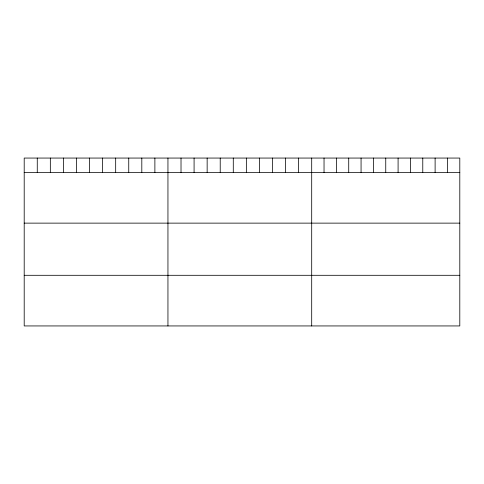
<?xml version="1.0" encoding="UTF-8"?>
<svg xmlns="http://www.w3.org/2000/svg" width="484" height="484" viewBox="0 0 484 484"><rect width="100%" height="100%" fill="white"/><g stroke="black" fill="none" stroke-linecap="round" stroke-linejoin="round"><path stroke-width="0.73" d="M459.8 172.492L459.8 325.938L24.2 325.938L24.2 158.062L459.8 158.062L459.8 172.492L24.2 172.492M24.2 223.13L459.8 223.13M24.2 275.299L459.8 275.299M447.458 158.062L447.458 172.492M435.116 158.062L435.116 172.492M422.774 158.062L422.774 172.492M410.432 158.062L410.432 172.492M398.09 158.062L398.09 172.492M385.748 158.062L385.748 172.492M373.406 158.062L373.406 172.492M361.064 158.062L361.064 172.492M348.722 158.062L348.722 172.492M336.38 158.062L336.38 172.492M324.038 158.062L324.038 172.492M311.696 158.062L311.696 325.938M298.628 158.062L298.628 172.492M285.56 158.062L285.56 172.492M272.492 158.062L272.492 172.492M259.424 158.062L259.424 172.492M246.356 158.062L246.356 172.492M233.288 158.062L233.288 172.492M220.22 158.062L220.22 172.492M207.152 158.062L207.152 172.492M194.084 158.062L194.084 172.492M181.016 158.062L181.016 172.492M167.948 158.062L167.948 325.938M154.88 158.062L154.88 172.492M141.812 158.062L141.812 172.492M128.744 158.062L128.744 172.492M115.676 158.062L115.676 172.492M102.608 158.062L102.608 172.492M89.54 158.062L89.54 172.492M76.472 158.062L76.472 172.492M63.404 158.062L63.404 172.492M50.336 158.062L50.336 172.492M37.268 158.062L37.268 172.492"/></g></svg>
